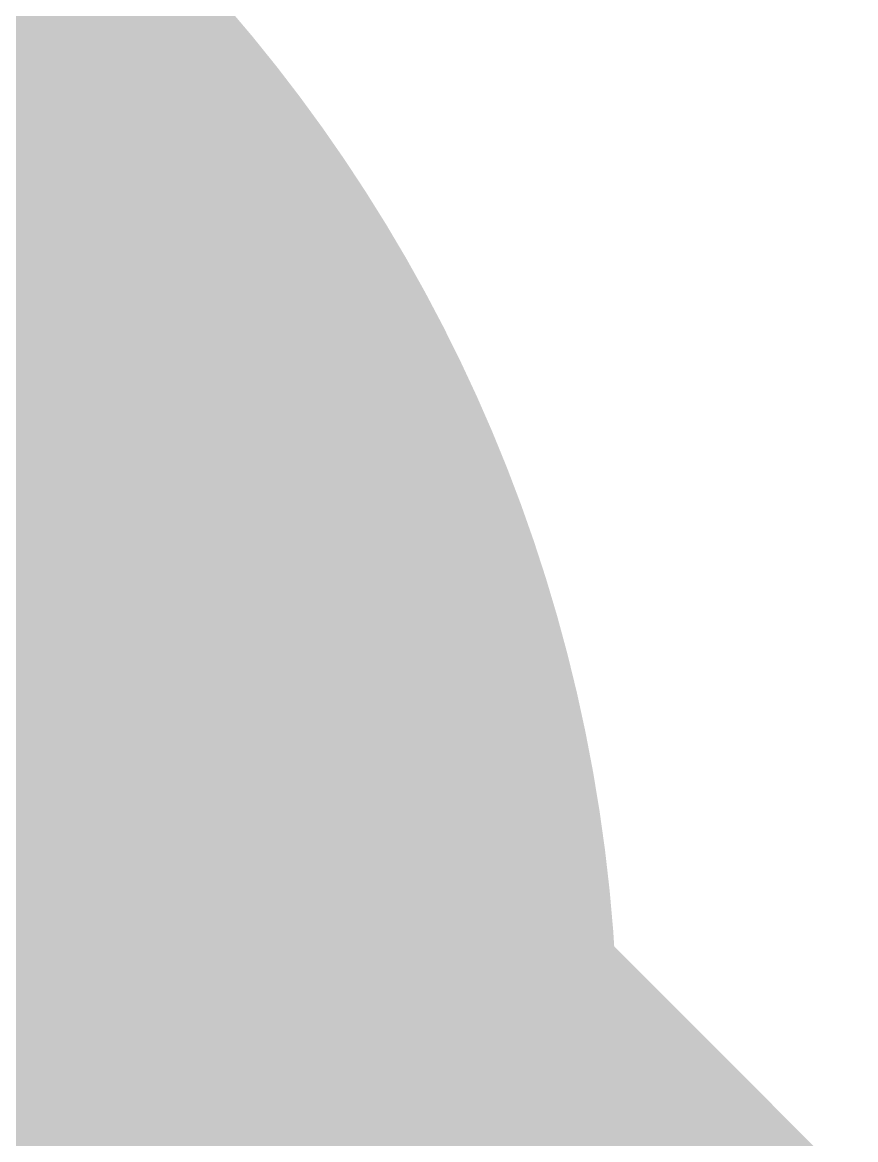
# Model space of a CAD drawing. Header units: inches. Extents: x 0.95 to 1.97, y 0.96 to 3.54.
# Drawn here: x 1.57784 to 1.58436, y 1.44433 to 1.45307 of the extents above; entities that cross this region are included whole.
import ezdxf

# ---------------------------------------------------------------- set-up
doc = ezdxf.new("R2010")
doc.units = ezdxf.units.IN
doc.header["$MEASUREMENT"] = 0
doc.layers.add('Sig 1', color=1, linetype='Continuous')
doc.layers.add('Sig 3', color=5, linetype='Continuous')

msp = doc.modelspace()

# ---------------------------------------------------------------- hatches: boundary and pattern name
at = {"layer": 'Sig 1'}
h = msp.add_hatch(color=1, dxfattribs=at)
edge = h.paths.add_edge_path()
edge.add_arc((1.57, 1.445), 0.0125, 0, 360)
at = {"layer": 'Sig 3'}
h = msp.add_hatch(color=5, dxfattribs=at)
edge = h.paths.add_edge_path()
edge.add_arc((1.57, 1.445), 0.0125, 0, 360)

# ---------------------------------------------------------------- linework, layer by layer
for points in [[(1.57, 1.445, 0.015, 0.015, 0), (1.572706, 1.445, 0.015, 0.015, 0)], [(1.572706, 1.445, 0.015, 0.015, 0), (1.5827919, 1.4349141, 0.015, 0.015, 0)]]:
    msp.add_lwpolyline(points, format="xyseb", dxfattribs=at)
msp.add_lwpolyline([(1.568956, 1.445, 0.0075, 0.0075, 1), (1.576456, 1.445, 0.0075, 0.0075, 1)], format="xyseb", close=True, dxfattribs=at)
msp.add_lwpolyline([(1.568956, 1.445, 0.0075, 0.0075, 1), (1.576456, 1.445, 0.0075, 0.0075, 1)], format="xyseb", close=True, dxfattribs=at)

doc.saveas('drawing.dxf')
